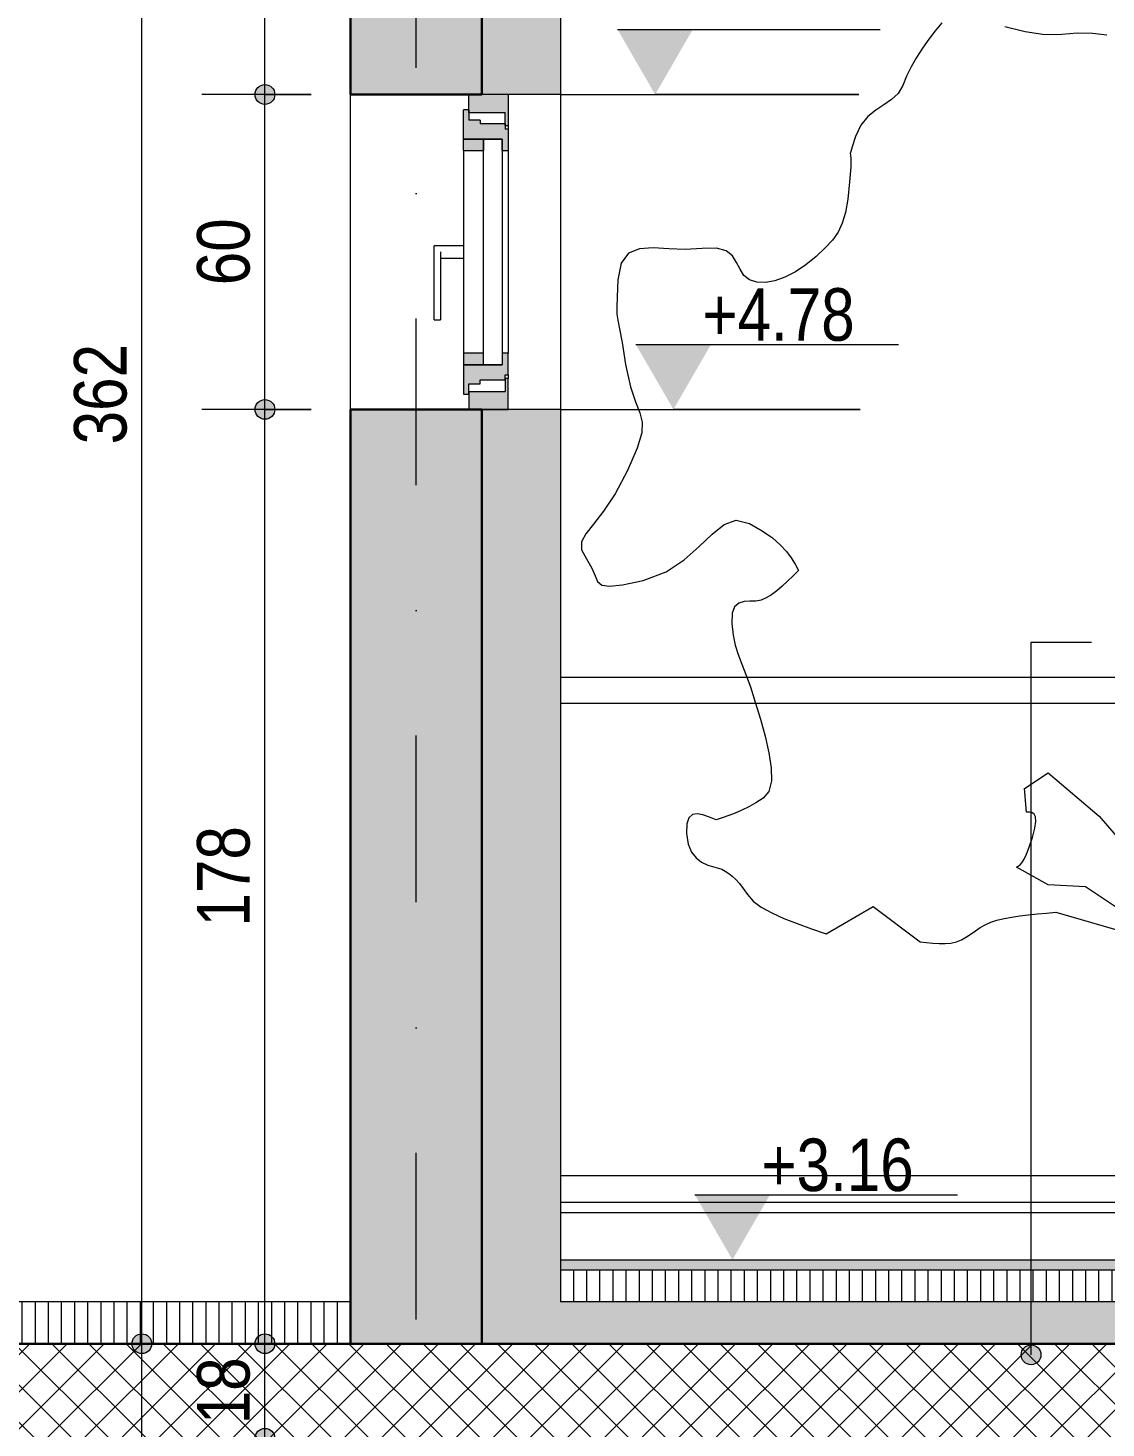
# Model space of a CAD drawing. Header units: centimetres. Extents: x -1882 to 51, y -197 to 807.
# Drawn here: x -1425.5 to -1220.3, y 283.9 to 550.7 of the extents above; entities that cross this region are included whole.
import ezdxf

# ---------------------------------------------------------------- set-up
doc = ezdxf.new("R2010")
doc.units = ezdxf.units.CM
doc.linetypes.add('Dash', pattern=[31.75, 15.875, -15.875])
doc.linetypes.add('Dash dot', pattern=[79.375, 31.75, -23.8125, 0, -23.8125])
for name, color, linetype, lineweight in [('A-ANNO-DIMS', 7, 'Continuous', 9), ('A-ANNO-DIMS-50', 7, 'Continuous', 9), ('A-ANNO-NOTE', 7, 'Continuous', 9), ('A-FLOR-FNSH', 7, 'Continuous', 9), ('A-FLOR-HRAL', 7, 'Continuous', 9), ('A-FLOR-LEVL', 7, 'Continuous', 9), ('A-FLOR-MCUT', 7, 'Continuous', 9), ('A-FLOR-PATT', 7, 'Continuous', 9), ('A-GLAZ', 7, 'Continuous', 5), ('A-WALL', 7, 'Continuous', 9), ('A-WALL-PATT', 7, 'Continuous', 9), ('G-ANNO-DIMS', 7, 'Continuous', 9), ('G-ANNO-TEXT', 7, 'Continuous', 9), ('L-PLNT', 7, 'Continuous', 15), ('S-GRID', 7, 'Continuous', 9)]:
    doc.layers.add(name, color=color, linetype=linetype, lineweight=lineweight)
doc.styles.add('Arial Narrow', font='ARIALN.TTF', dxfattribs={"height": 10})
doc.styles.add('Arial Narrow_3', font='ARIALN.TTF', dxfattribs={"height": 10})
doc.dimstyles.new('TEC_DIM', dxfattribs={"dimscale": 30.48, "dimtxt": 10.23431, "dimasz": 0.492126, "dimexe": 0.393701, "dimexo": 0.246063, "dimgap": 0, "dimtad": 1, "dimdec": 0, "dimzin": 0, "dimdsep": 46, "dimtxsty": 'Arial Narrow', "dimblk1": 'DOTSMALL', "dimblk2": 'DOTSMALL', "dimsah": 1, "dimcen": 0.09, "dimazin": 0, "dimtfac": 1, "dimtdec": 4, "dimtix": 1, "dimtmove": 0, "dimatfit": 3, "dimfxl": 0, "dimtvp": 1, "dimtolj": 1, "dimtzin": 0, "dimarcsym": 0})
doc.dimstyles.new('TEC_DIM_1', dxfattribs={"dimscale": 30.48, "dimtxt": 10.23431, "dimasz": 0.492126, "dimexe": 0.393701, "dimexo": 0.246063, "dimgap": 0, "dimtad": 1, "dimdec": 0, "dimzin": 0, "dimdsep": 46, "dimtxsty": 'Arial Narrow_3', "dimblk1": 'DOTSMALL', "dimblk2": 'DOTSMALL', "dimsah": 1, "dimcen": 0.09, "dimazin": 0, "dimtfac": 1, "dimtdec": 4, "dimtix": 1, "dimtmove": 0, "dimatfit": 3, "dimfxl": 0, "dimtvp": 1, "dimtolj": 1, "dimtzin": 0, "dimarcsym": 0})

# ---------------------------------------------------------------- blocks, each defined once
blk = doc.blocks.new('Railing - Railing-1761419-5-5')
at = {"layer": 'A-FLOR-HRAL'}
for p, q in [((-1324.14, 427), (-1288.69, 427)), ((-1287, 422), (-1324.14, 422)), ((-1201.01, 332), (-1324.14, 332))]:
    blk.add_line(p, q, dxfattribs=at)
at = {"layer": 'A-FLOR-HRAL', "color": 253, "true_color": 0x999999}
for p, q in [((-1288.69, 427), (-1216.5, 427)), ((-1213.87, 422), (-1287, 422))]:
    blk.add_line(p, q, dxfattribs=at)
blk = doc.blocks.new('Planting_RPC_Tree_Deciduous - Blue_Berry_Elder-4_5_Meters-1824323-5-5')
at = {"layer": 'L-PLNT', "color": 253, "true_color": 0xaaaaaa}
for p, q in [((-1252.81, 550.16), (-1254.06, 548.54)), ((-1251.53, 551.67), (-1252.81, 550.16)), ((-1235.66, 549.97), (-1239.58, 550.9)), ((-1231.94, 549.37), (-1235.66, 549.97)), ((-1225.78, 549.7), (-1228.71, 549.43)), ((-1222.88, 549.62), (-1225.78, 549.7)), ((-1220.14, 549.31), (-1222.88, 549.62)), ((-1255.26, 546.84), (-1256.38, 545.08)), ((-1254.06, 548.54), (-1255.26, 546.84)), ((-1228.71, 549.43), (-1231.94, 549.37)), ((-1256.38, 545.08), (-1257.4, 543.28)), ((-1258.28, 541.48), (-1259.01, 539.7)), ((-1257.4, 543.28), (-1258.28, 541.48)), ((-1259.01, 539.7), (-1259.88, 538.18)), ((-1261.12, 537.02), (-1262.59, 536.03)), ((-1259.88, 538.18), (-1261.12, 537.02)), ((-1265.65, 533.8), (-1266.98, 532.18)), ((-1264.14, 535.02), (-1265.65, 533.8)), ((-1262.59, 536.03), (-1264.14, 535.02)), ((-1266.98, 532.18), (-1267.99, 529.97)), ((-1267.99, 529.97), (-1268.6, 528.06)), ((-1268.9, 527.16), (-1268.98, 526.78)), ((-1268.98, 526.78), (-1268.95, 526.48)), ((-1268.95, 526.48), (-1268.89, 525.79)), ((-1268.89, 525.79), (-1268.91, 524.24)), ((-1268.6, 528.06), (-1268.9, 527.16)), ((-1268.91, 524.24), (-1269.11, 521.37)), ((-1269.11, 521.37), (-1269.47, 518.09)), ((-1269.47, 518.09), (-1269.92, 515.51)), ((-1269.92, 515.51), (-1270.52, 513.46)), ((-1270.52, 513.46), (-1271.32, 511.77)), ((-1272.38, 510.27), (-1273.75, 508.79)), ((-1271.32, 511.77), (-1272.38, 510.27)), ((-1311.21, 507.75), (-1312.64, 505.88)), ((-1309.12, 508.59), (-1311.21, 507.75)), ((-1306.52, 508.77), (-1309.12, 508.59)), ((-1303.56, 508.61), (-1306.52, 508.77)), ((-1300.4, 508.46), (-1303.56, 508.61)), ((-1297.17, 508.65), (-1300.4, 508.46)), ((-1294.47, 508.75), (-1297.17, 508.65)), ((-1292.64, 508.22), (-1294.47, 508.75)), ((-1291.44, 507.24), (-1292.64, 508.22)), ((-1290.63, 506), (-1291.44, 507.24)), ((-1275.47, 507.16), (-1277.43, 505.53)), ((-1273.75, 508.79), (-1275.47, 507.16)), ((-1312.64, 505.88), (-1313.25, 502.67)), ((-1289.97, 504.7), (-1290.63, 506)), ((-1289.24, 503.53), (-1289.97, 504.7)), ((-1279.43, 504.2), (-1281.42, 503.19)), ((-1277.43, 505.53), (-1279.43, 504.2)), ((-1313.25, 502.67), (-1313.39, 499.46)), ((-1288.19, 502.67), (-1289.24, 503.53)), ((-1286.78, 502.23), (-1288.19, 502.67)), ((-1285.15, 502.18), (-1286.78, 502.23)), ((-1283.34, 502.51), (-1285.15, 502.18)), ((-1281.42, 503.19), (-1283.34, 502.51)), ((-1313.39, 499.46), (-1313.45, 497.48)), ((-1313.45, 497.48), (-1313.41, 496.18)), ((-1313.41, 496.18), (-1313.25, 494.99)), ((-1313.25, 494.99), (-1312.94, 493.37)), ((-1312.94, 493.37), (-1312.45, 490.75)), ((-1312.45, 490.75), (-1311.76, 486.58)), ((-1311.76, 486.58), (-1310.85, 482.32)), ((-1310.85, 482.32), (-1309.88, 479.43)), ((-1309.88, 479.43), (-1309.06, 477.37)), ((-1309.06, 477.37), (-1308.59, 475.59)), ((-1308.59, 475.59), (-1308.68, 473.53)), ((-1308.68, 473.53), (-1309.54, 470.64)), ((-1309.54, 470.64), (-1311.38, 466.38)), ((-1311.38, 466.38), (-1313.76, 461.91)), ((-1313.76, 461.91), (-1315.98, 458.59)), ((-1317.89, 456.14), (-1319.33, 454.29)), ((-1315.98, 458.59), (-1317.89, 456.14)), ((-1293.01, 456.06), (-1290.72, 456.88)), ((-1290.72, 456.88), (-1288.19, 456.28)), ((-1288.19, 456.28), (-1285.75, 454.87)), ((-1319.33, 454.29), (-1320.14, 452.75)), ((-1297.73, 451.86), (-1295.28, 454.25)), ((-1295.28, 454.25), (-1293.01, 456.06)), ((-1285.75, 454.87), (-1283.82, 453.52)), ((-1283.82, 453.52), (-1282.31, 452.22)), ((-1320.14, 452.75), (-1320.16, 451.26)), ((-1320.16, 451.26), (-1319.24, 449.55)), ((-1300.59, 449.32), (-1297.73, 451.86)), ((-1282.31, 452.22), (-1281.15, 450.95)), ((-1281.15, 450.95), (-1280.24, 449.72)), ((-1319.24, 449.55), (-1318.17, 447.77)), ((-1304.07, 447.03), (-1300.59, 449.32)), ((-1280.24, 449.72), (-1279.49, 448.51)), ((-1279.49, 448.51), (-1278.84, 447.3)), ((-1318.17, 447.77), (-1317.58, 446.31)), ((-1317.58, 446.31), (-1317.09, 445.22)), ((-1312.35, 444.6), (-1308.39, 445.43)), ((-1308.39, 445.43), (-1304.07, 447.03)), ((-1279.88, 446.27), (-1280.92, 445.26)), ((-1278.84, 447.3), (-1279.88, 446.27)), ((-1317.09, 445.22), (-1316.31, 444.54)), ((-1316.31, 444.54), (-1314.86, 444.32)), ((-1314.86, 444.32), (-1312.35, 444.6)), ((-1282.97, 443.45), (-1283.98, 442.71)), ((-1281.95, 444.31), (-1282.97, 443.45)), ((-1280.92, 445.26), (-1281.95, 444.31)), ((-1291, 440.42), (-1291.48, 439.18)), ((-1290.21, 441.09), (-1291, 440.42)), ((-1289.22, 441.38), (-1290.21, 441.09)), ((-1288.11, 441.46), (-1289.22, 441.38)), ((-1286.98, 441.5), (-1288.11, 441.46)), ((-1285.95, 441.69), (-1286.98, 441.5)), ((-1284.97, 442.11), (-1285.95, 441.69)), ((-1283.98, 442.71), (-1284.97, 442.11)), ((-1291.48, 439.18), (-1291.56, 437.2)), ((-1291.56, 437.2), (-1291.31, 435)), ((-1291.31, 435), (-1290.9, 433.09)), ((-1290.9, 433.09), (-1290.34, 431.31)), ((-1290.34, 431.31), (-1289.66, 429.5)), ((-1289.66, 429.5), (-1288.88, 427.5)), ((-1288.88, 427.5), (-1288, 425.13)), ((-1288, 425.13), (-1287.07, 422.24)), ((-1287.07, 422.24), (-1286.1, 418.99)), ((-1286.1, 418.99), (-1285.2, 415.73)), ((-1285.2, 415.73), (-1284.48, 412.59)), ((-1284.48, 412.59), (-1284.04, 409.71)), ((-1284.04, 409.71), (-1284, 407.22)), ((-1235.82, 405.78), (-1231.33, 408.77)), ((-1231.33, 408.77), (-1221.61, 400.54)), ((-1284, 407.22), (-1284.48, 405.24)), ((-1235.45, 401.29), (-1235.82, 405.78)), ((-1286.98, 403.02), (-1288.33, 402.28)), ((-1285.57, 403.91), (-1286.98, 403.02)), ((-1284.48, 405.24), (-1285.57, 403.91)), ((-1299.74, 400.21), (-1300.13, 399.04)), ((-1299.05, 400.82), (-1299.74, 400.21)), ((-1298.13, 400.96), (-1299.05, 400.82)), ((-1297.04, 400.76), (-1298.13, 400.96)), ((-1295.82, 400.34), (-1297.04, 400.76)), ((-1294.55, 399.79), (-1295.82, 400.34)), ((-1293.35, 400.2), (-1294.55, 399.79)), ((-1292.13, 400.63), (-1293.35, 400.2)), ((-1290.9, 401.1), (-1292.13, 400.63)), ((-1289.64, 401.64), (-1290.9, 401.1)), ((-1288.33, 402.28), (-1289.64, 401.64)), ((-1234.89, 401.28), (-1235.45, 401.29)), ((-1234.39, 401.18), (-1234.89, 401.28)), ((-1233.98, 400.91), (-1234.39, 401.18)), ((-1233.73, 400.38), (-1233.98, 400.91)), ((-1233.66, 399.52), (-1233.73, 400.38)), ((-1221.61, 400.54), (-1214.87, 392.69)), ((-1300.13, 399.04), (-1300.16, 397.18)), ((-1234.32, 396.43), (-1233.85, 398.23)), ((-1233.85, 398.23), (-1233.66, 399.52)), ((-1300.16, 397.18), (-1299.84, 395.19)), ((-1299.84, 395.19), (-1299.22, 393.68)), ((-1234.92, 394.61), (-1234.32, 396.43)), ((-1299.22, 393.68), (-1298.36, 392.56)), ((-1298.36, 392.56), (-1297.3, 391.76)), ((-1236.3, 391.65), (-1235.89, 392.3)), ((-1235.89, 392.3), (-1235.44, 393.25)), ((-1235.44, 393.25), (-1234.92, 394.61)), ((-1297.3, 391.76), (-1296.09, 391.19)), ((-1296.09, 391.19), (-1294.78, 390.78)), ((-1294.78, 390.78), (-1293.43, 390.44)), ((-1293.43, 390.44), (-1292.79, 390.04)), ((-1292.79, 390.04), (-1292.14, 389.59)), ((-1292.14, 389.59), (-1291.48, 389.08)), ((-1237.32, 390.82), (-1236.99, 390.99)), ((-1231.33, 387.45), (-1237.32, 390.82)), ((-1236.99, 390.99), (-1236.66, 391.24)), ((-1236.66, 391.24), (-1236.3, 391.65)), ((-1291.48, 389.08), (-1290.79, 388.46)), ((-1290.79, 388.46), (-1290.09, 387.69)), ((-1290.09, 387.69), (-1289.35, 386.74)), ((-1224.22, 387.08), (-1231.33, 387.45)), ((-1215.25, 381.09), (-1224.22, 387.08)), ((-1289.35, 386.74), (-1288.57, 385.58)), ((-1288.57, 385.58), (-1287.49, 384.34)), ((-1287.49, 384.34), (-1285.93, 383.18)), ((-1285.93, 383.18), (-1283.95, 382.08)), ((-1283.95, 382.08), (-1281.65, 381.04)), ((-1273.6, 378.1), (-1264.62, 383.33)), ((-1264.62, 383.33), (-1255.65, 376.6)), ((-1238.24, 381.27), (-1236.68, 381.5)), ((-1236.68, 381.5), (-1235.04, 381.7)), ((-1235.04, 381.7), (-1233.34, 381.88)), ((-1233.34, 381.88), (-1231.6, 382.05)), ((-1231.6, 382.05), (-1229.83, 382.21)), ((-1229.83, 382.21), (-1218.24, 378.85)), ((-1281.65, 381.04), (-1279.1, 380.04)), ((-1279.1, 380.04), (-1276.39, 379.06)), ((-1276.39, 379.06), (-1273.6, 378.1)), ((-1245.14, 378.68), (-1244.26, 379.28)), ((-1244.26, 379.28), (-1243.31, 379.84)), ((-1243.31, 379.84), (-1242.25, 380.33)), ((-1242.25, 380.33), (-1241.06, 380.72)), ((-1241.06, 380.72), (-1239.71, 381.01)), ((-1239.71, 381.01), (-1238.24, 381.27)), ((-1255.65, 376.6), (-1254.45, 376.45)), ((-1254.45, 376.45), (-1253.25, 376.32)), ((-1253.25, 376.32), (-1252.08, 376.24)), ((-1252.08, 376.24), (-1250.94, 376.24)), ((-1250.94, 376.24), (-1249.84, 376.34)), ((-1249.84, 376.34), (-1248.79, 376.58)), ((-1248.79, 376.58), (-1247.79, 376.98)), ((-1247.79, 376.98), (-1246.87, 377.5)), ((-1246.87, 377.5), (-1246, 378.08)), ((-1246, 378.08), (-1245.14, 378.68))]:
    blk.add_line(p, q, dxfattribs=at)
blk = doc.blocks.new('SINGLE - OK - 50x80-2494457-5-5')
at = {"layer": 'A-GLAZ', "true_color": 0xc0c0c0}
h = blk.add_hatch(color=9, dxfattribs=at)
h.paths.add_polyline_path([(-1341.64, 478), (-1334.14, 478), (-1334.14, 483.9), (-1334.69, 483.9), (-1334.69, 481.4), (-1341.64, 481.4)])
h.paths.add_polyline_path([(-1334.14, 532.1), (-1334.14, 538), (-1341.64, 538), (-1341.64, 534.6), (-1334.69, 534.6), (-1334.69, 532.1)])
h = blk.add_hatch(color=9, dxfattribs=at)
h.paths.add_polyline_path([(-1342.64, 480.9), (-1341.64, 480.9), (-1341.64, 482.9), (-1339.46, 482.9), (-1339.46, 483.62), (-1334.69, 483.62), (-1334.69, 484.6), (-1334.14, 484.6), (-1334.14, 488.7), (-1335.24, 488.7), (-1335.24, 486.5), (-1342.64, 486.5)])
h.paths.add_polyline_path([(-1335.24, 527.3), (-1334.14, 527.3), (-1334.14, 531.4), (-1334.69, 531.4), (-1334.69, 532.38), (-1339.46, 532.38), (-1339.46, 533.1), (-1341.64, 533.1), (-1341.64, 535.1), (-1342.64, 535.1), (-1342.64, 529.5), (-1335.24, 529.5)])
h = blk.add_hatch(color=9, dxfattribs=at)
h.paths.add_polyline_path([(-1342.64, 486.5), (-1338.84, 486.5), (-1338.84, 488.7), (-1342.64, 488.7)])
h.paths.add_polyline_path([(-1342.64, 527.3), (-1338.84, 527.3), (-1338.84, 529.5), (-1342.64, 529.5)])
at = {"layer": 'A-GLAZ'}
for p, q in [((-1341.64, 534.6), (-1341.64, 538)), ((-1334.14, 538), (-1341.64, 538)), ((-1334.14, 538), (-1334.14, 532.1)), ((-1342.64, 529.5), (-1342.64, 535.1)), ((-1341.64, 535.1), (-1342.64, 535.1)), ((-1341.64, 535.1), (-1341.64, 533.1)), ((-1341.64, 534.6), (-1334.69, 534.6)), ((-1334.69, 532.1), (-1334.69, 534.6)), ((-1339.46, 533.1), (-1341.64, 533.1)), ((-1339.46, 533.1), (-1339.46, 532.38)), ((-1334.69, 532.38), (-1339.46, 532.38)), ((-1334.69, 532.38), (-1334.69, 531.4)), ((-1334.69, 532.1), (-1334.14, 532.1)), ((-1334.14, 531.4), (-1334.69, 531.4)), ((-1334.14, 532.1), (-1334.14, 531.4)), ((-1334.14, 531.4), (-1334.14, 527.3)), ((-1342.64, 527.3), (-1342.64, 529.5)), ((-1338.84, 529.5), (-1342.64, 529.5)), ((-1342.64, 529.5), (-1335.24, 529.5)), ((-1338.84, 486.5), (-1338.84, 529.5)), ((-1335.24, 529.5), (-1338.84, 529.5)), ((-1338.84, 529.5), (-1338.84, 527.3)), ((-1335.24, 529.5), (-1335.24, 486.5)), ((-1335.24, 527.3), (-1335.24, 529.5)), ((-1342.64, 527.3), (-1342.64, 488.7)), ((-1342.64, 527.3), (-1338.84, 527.3)), ((-1335.24, 527.3), (-1334.14, 527.3)), ((-1334.14, 527.3), (-1334.14, 488.7)), ((-1346.99, 509.2), (-1348.24, 509.2)), ((-1348.24, 508), (-1348.24, 509.2)), ((-1348.24, 495.83), (-1348.24, 508)), ((-1342.64, 509.2), (-1346.99, 509.2)), ((-1346.99, 508), (-1346.99, 495.83)), ((-1346.99, 506.8), (-1342.64, 506.8)), ((-1348.24, 495.04), (-1346.99, 495.04)), ((-1338.84, 488.7), (-1342.64, 488.7)), ((-1342.64, 488.7), (-1342.64, 486.5)), ((-1338.84, 486.5), (-1338.84, 488.7)), ((-1334.14, 488.7), (-1335.24, 488.7)), ((-1335.24, 488.7), (-1335.24, 486.5)), ((-1334.14, 484.6), (-1334.14, 488.7)), ((-1338.84, 486.5), (-1342.64, 486.5)), ((-1342.64, 486.5), (-1342.64, 480.9)), ((-1342.64, 486.5), (-1335.24, 486.5)), ((-1335.24, 486.5), (-1338.84, 486.5)), ((-1341.64, 480.9), (-1341.64, 482.9)), ((-1341.64, 482.9), (-1339.46, 482.9)), ((-1339.46, 482.9), (-1339.46, 483.62)), ((-1339.46, 483.62), (-1334.69, 483.62)), ((-1334.69, 483.62), (-1334.69, 484.6)), ((-1334.69, 484.6), (-1334.14, 484.6)), ((-1334.14, 483.9), (-1334.69, 483.9)), ((-1334.69, 483.9), (-1334.69, 481.4)), ((-1334.14, 484.6), (-1334.14, 483.9)), ((-1334.14, 478), (-1334.14, 483.9)), ((-1342.64, 480.9), (-1341.64, 480.9)), ((-1341.64, 481.4), (-1341.64, 478)), ((-1341.64, 481.4), (-1334.69, 481.4)), ((-1341.64, 478), (-1334.14, 478))]:
    blk.add_line(p, q, dxfattribs=at)
at = {"layer": 'A-GLAZ', "flags": 128}
for points in [[(-1348.24, 495.04), (-1348.24, 495.06), (-1348.24, 495.1), (-1348.24, 495.18), (-1348.24, 495.27), (-1348.24, 495.39), (-1348.24, 495.53), (-1348.24, 495.68), (-1348.24, 495.83)], [(-1346.99, 495.83), (-1346.99, 495.68), (-1346.99, 495.53), (-1346.99, 495.39), (-1346.99, 495.27), (-1346.99, 495.18), (-1346.99, 495.1), (-1346.99, 495.06), (-1346.99, 495.04)]]:
    blk.add_lwpolyline(points, dxfattribs=at)
blk = doc.blocks.new('Spot Elevations - ELEVATION_PROJECT-150941-5-5')
at = {"layer": 'A-ANNO-NOTE'}
blk.add_hatch(color=256, dxfattribs=at).paths.add_polyline_path([(-1179.05, 312.39), (-1164.73, 312.39), (-1171.89, 300)])
blk.add_line((-1179.05, 312.39), (-1129.05, 312.39), dxfattribs=at)
blk = doc.blocks.new('DIMBLOCK10-5-5')
at = {"layer": 'A-ANNO-DIMS-50', "transparency": 16777216}
h = blk.add_hatch(color=256, dxfattribs=at)
edge = h.paths.add_edge_path()
edge.add_arc((-1380.44, 300), 1.88, 0, 360)
h = blk.add_hatch(color=256, dxfattribs=at)
edge = h.paths.add_edge_path()
edge.add_arc((-1380.44, 282), 1.88, 0, 360)
for p, q in [((-1375.59, 300), (-1392.44, 300)), ((-1380.44, 282), (-1380.44, 300)), ((-1380.44, 300), (-1375.59, 300)), ((-1375.59, 282), (-1392.44, 282)), ((-1380.44, 282), (-1375.59, 282))]:
    blk.add_line(p, q, dxfattribs=at)
for centre in [(-1380.44, 300), (-1380.44, 282)]:
    blk.add_circle(centre, 1.88, dxfattribs=at)
at = {"layer": 'A-ANNO-DIMS-50', "color": 0, "transparency": 16777216, "insert": (-1393.36, 284.66), "char_height": 10, "width": 15.2053, "attachment_point": 1, "rotation": 90, "line_spacing_factor": 0.974696, "style": 'Arial Narrow'}
blk.add_mtext('18', dxfattribs=at)
blk = doc.blocks.new('_DotSmall')
at = {"color": 0, "linetype": 'ByBlock', "const_width": 0.5}
blk.add_lwpolyline([(-0.0625, 0, 1), (0.0625, 0, 1)], format="xyb", close=True, dxfattribs=at)
blk = doc.blocks.new('DIMBLOCK11-5-5')
at = {"layer": 'A-ANNO-DIMS-50', "transparency": 16777216}
h = blk.add_hatch(color=256, dxfattribs=at)
edge = h.paths.add_edge_path()
edge.add_arc((-1380.44, 478), 1.88, 0, 360)
h = blk.add_hatch(color=256, dxfattribs=at)
edge = h.paths.add_edge_path()
edge.add_arc((-1380.44, 300), 1.88, 0, 360)
for p, q in [((-1371.64, 478), (-1392.44, 478)), ((-1380.44, 300), (-1380.44, 478)), ((-1380.44, 478), (-1371.64, 478)), ((-1375.59, 300), (-1392.44, 300)), ((-1380.44, 300), (-1375.59, 300))]:
    blk.add_line(p, q, dxfattribs=at)
for centre in [(-1380.44, 478), (-1380.44, 300)]:
    blk.add_circle(centre, 1.88, dxfattribs=at)
at = {"layer": 'A-ANNO-DIMS-50', "color": 0, "transparency": 16777216, "insert": (-1393.36, 379.5), "char_height": 10, "width": 22.8079, "attachment_point": 1, "rotation": 90, "line_spacing_factor": 0.974696, "style": 'Arial Narrow'}
blk.add_mtext('178', dxfattribs=at)
blk = doc.blocks.new('DIMBLOCK12-5-5')
at = {"layer": 'A-ANNO-DIMS-50', "transparency": 16777216}
h = blk.add_hatch(color=256, dxfattribs=at)
edge = h.paths.add_edge_path()
edge.add_arc((-1380.44, 538), 1.88, 0, 360)
h = blk.add_hatch(color=256, dxfattribs=at)
edge = h.paths.add_edge_path()
edge.add_arc((-1380.44, 478), 1.88, 0, 360)
for p, q in [((-1371.64, 538), (-1392.44, 538)), ((-1380.44, 478), (-1380.44, 538)), ((-1380.44, 538), (-1371.64, 538)), ((-1371.64, 478), (-1392.44, 478)), ((-1380.44, 478), (-1371.64, 478))]:
    blk.add_line(p, q, dxfattribs=at)
for centre in [(-1380.44, 538), (-1380.44, 478)]:
    blk.add_circle(centre, 1.88, dxfattribs=at)
at = {"layer": 'A-ANNO-DIMS-50', "color": 0, "transparency": 16777216, "insert": (-1393.36, 501.66), "char_height": 10, "width": 15.2053, "attachment_point": 1, "rotation": 90, "line_spacing_factor": 0.974696, "style": 'Arial Narrow'}
blk.add_mtext('60', dxfattribs=at)
blk = doc.blocks.new('DIMBLOCK13-5-5')
at = {"layer": 'A-ANNO-DIMS-50', "transparency": 16777216}
h = blk.add_hatch(color=256, dxfattribs=at)
edge = h.paths.add_edge_path()
edge.add_arc((-1380.44, 637.46), 1.88, 0, 360)
h = blk.add_hatch(color=256, dxfattribs=at)
edge = h.paths.add_edge_path()
edge.add_arc((-1380.44, 538), 1.88, 0, 360)
for p, q in [((-1371.64, 637.46), (-1392.44, 637.46)), ((-1380.44, 538), (-1380.44, 637.46)), ((-1380.44, 637.46), (-1371.64, 637.46)), ((-1371.64, 538), (-1392.44, 538)), ((-1380.44, 538), (-1371.64, 538))]:
    blk.add_line(p, q, dxfattribs=at)
for centre in [(-1380.44, 637.46), (-1380.44, 538)]:
    blk.add_circle(centre, 1.88, dxfattribs=at)
at = {"layer": 'A-ANNO-DIMS-50', "color": 0, "transparency": 16777216, "insert": (-1393.36, 578.23), "char_height": 10, "width": 22.8079, "attachment_point": 1, "rotation": 90, "line_spacing_factor": 0.974696, "style": 'Arial Narrow_3'}
blk.add_mtext('\u200e100', dxfattribs=at)
blk = doc.blocks.new('DIMBLOCK15-5-5')
at = {"layer": 'A-ANNO-DIMS-50', "transparency": 16777216}
h = blk.add_hatch(color=256, dxfattribs=at)
edge = h.paths.add_edge_path()
edge.add_arc((-1403.87, 300), 1.88, 0, 360)
h = blk.add_hatch(color=256, dxfattribs=at)
edge = h.paths.add_edge_path()
edge.add_arc((-1403.87, 0), 1.87, 0, 360)
for p, q in [((-1399.02, 300), (-1415.87, 300)), ((-1403.87, 0), (-1403.87, 300)), ((-1403.87, 300), (-1399.02, 300)), ((-1399.02, 0), (-1415.87, 0)), ((-1403.87, 0), (-1399.02, 0))]:
    blk.add_line(p, q, dxfattribs=at)
for centre, radius in [((-1403.87, 300), 1.88), ((-1403.87, 0), 1.87)]:
    blk.add_circle(centre, radius, dxfattribs=at)
at = {"layer": 'A-ANNO-DIMS-50', "color": 0, "transparency": 16777216, "insert": (-1416.79, 140.5), "char_height": 10, "width": 22.8079, "attachment_point": 1, "rotation": 90, "line_spacing_factor": 0.974696, "style": 'Arial Narrow'}
blk.add_mtext('300', dxfattribs=at)
blk = doc.blocks.new('DIMBLOCK16-5-5')
at = {"layer": 'A-ANNO-DIMS-50', "transparency": 16777216}
h = blk.add_hatch(color=256, dxfattribs=at)
edge = h.paths.add_edge_path()
edge.add_arc((-1403.87, 661.71), 1.88, 0, 360)
h = blk.add_hatch(color=256, dxfattribs=at)
edge = h.paths.add_edge_path()
edge.add_arc((-1403.87, 300), 1.88, 0, 360)
for p, q in [((-1346.64, 661.71), (-1415.87, 661.71)), ((-1403.87, 300), (-1403.87, 661.71)), ((-1403.87, 661.71), (-1346.64, 661.71)), ((-1399.02, 300), (-1415.87, 300)), ((-1403.87, 300), (-1399.02, 300))]:
    blk.add_line(p, q, dxfattribs=at)
for centre in [(-1403.87, 661.71), (-1403.87, 300)]:
    blk.add_circle(centre, 1.88, dxfattribs=at)
at = {"layer": 'A-ANNO-DIMS-50', "color": 0, "transparency": 16777216, "insert": (-1416.79, 471.35), "char_height": 10, "width": 22.8079, "attachment_point": 1, "rotation": 90, "line_spacing_factor": 0.974696, "style": 'Arial Narrow'}
blk.add_mtext('362', dxfattribs=at)

msp = doc.modelspace()

# ---------------------------------------------------------------- hatches: boundary and pattern name
at = {"layer": 'A-FLOR-PATT', "lineweight": 5, "true_color": 0x787878}
msp.add_hatch(color=8, dxfattribs=at).paths.add_polyline_path([(-1324.14, 314), (-964.14, 314), (-964.14, 316), (-1324.14, 316)])
at = {"layer": 'A-FLOR-PATT', "true_color": 0xc0c0c0}
h = msp.add_hatch(dxfattribs=at)
h.set_pattern_fill('FP1_6', color=9, style=0, pattern_type=2)
h.set_pattern_definition([(270, (-1024.143, 316), (2.5, 2e-16), [])])
h.paths.add_polyline_path([(-964.14, 308), (-964.14, 314), (-1324.14, 314), (-1324.14, 308), (-1067.21, 308)])
at = {"layer": 'A-FLOR-PATT', "true_color": 0x787878}
h = msp.add_hatch(dxfattribs=at)
h.set_pattern_fill('FP1_5', color=8, style=0, pattern_type=2)
h.set_pattern_definition([(270, (-964.143, 308), (2.5, 2e-16), [])])
h.paths.add_polyline_path([(-1479.05, 300), (-1364.14, 300), (-1364.14, 308), (-1674.14, 308), (-1674.14, 300), (-1506.51, 300)])
h.paths.add_polyline_path([(-944.45, 300), (-944.14, 300), (-944.14, 308), (-944.45, 308)])
at = {"layer": 'A-FLOR-PATT', "lineweight": 5, "true_color": 0xffff80}
msp.add_hatch(color=51, dxfattribs=at).paths.add_polyline_path([(-944.14, 300), (-944.14, 308), (-1339.14, 308), (-1339.14, 300), (-957.38, 300)])
at = {"layer": 'A-FLOR-PATT'}
h = msp.add_hatch(dxfattribs=at)
h.set_pattern_fill('FP1_8', color=256, style=0, pattern_type=2)
h.set_pattern_definition([(45, (-1066.009, 333.896), (-3.535534, 3.535534), []), (135, (-1066.009, 333.896), (-3.535534, -3.535534), [])])
h.paths.add_polyline_path([(-1464.14, 282), (-944.14, 282), (-944.14, 300), (-1699.14, 300), (-1699.14, 282), (-1506.51, 282)])
at = {"layer": 'A-WALL-PATT', "lineweight": 5, "true_color": 0xffff80}
h = msp.add_hatch(color=51, dxfattribs=at)
h.paths.add_polyline_path([(-1324.14, 308), (-1324.14, 478), (-1339.14, 478), (-1339.14, 308)])
h.paths.add_polyline_path([(-1339.14, 538), (-1324.14, 538), (-1324.14, 665.17), (-1339.14, 661.71), (-1339.14, 577.12)])
at = {"layer": 'A-WALL-PATT', "lineweight": 5, "true_color": 0x808080}
h = msp.add_hatch(color=8, dxfattribs=at)
h.paths.add_polyline_path([(-1364.14, 300), (-1339.14, 300), (-1339.14, 478), (-1364.14, 478), (-1364.14, 308)])
h.paths.add_polyline_path([(-1364.14, 538), (-1339.14, 538), (-1339.14, 643.23), (-1364.14, 637.46), (-1364.14, 577.12)])
at = {"layer": 'G-ANNO-TEXT'}
h = msp.add_hatch(color=256, dxfattribs=at)
edge = h.paths.add_edge_path()
edge.add_arc((-1234.57, 297.89), 1.88, 0, 360)

# ---------------------------------------------------------------- linework, layer by layer
at = {"layer": 'A-FLOR-FNSH'}
for p, q in [((-1324.14, 316), (-1071.64, 316)), ((-1364.14, 308), (-1674.14, 308))]:
    msp.add_line(p, q, dxfattribs=at)
at = {"layer": 'A-FLOR-FNSH', "lineweight": 30}
for p, q in [((-1364.14, 300), (-1364.14, 308)), ((-1339.14, 308), (-1339.14, 300)), ((-1699.14, 300), (-944.14, 300))]:
    msp.add_line(p, q, dxfattribs=at)
at = {"layer": 'A-FLOR-LEVL', "linetype": 'Dash'}
msp.add_line((-1881.56, 300), (-17.46, 300), dxfattribs=at)
at = {"layer": 'A-FLOR-MCUT'}
for p, q in [((-1324.14, 316), (-1324.14, 308)), ((-964.14, 314), (-1324.14, 314)), ((-959.14, 308), (-1324.14, 308))]:
    msp.add_line(p, q, dxfattribs=at)
at = {"layer": 'A-WALL'}
for p, q in [((-1324.14, 665.17), (-1324.14, 316)), ((-1364.14, 478), (-1364.14, 538)), ((-1324.14, 538), (-1339.14, 538)), ((-1324.14, 478), (-1339.14, 478)), ((-1324.14, 327), (-964.14, 327)), ((-1324.14, 325), (-964.14, 325))]:
    msp.add_line(p, q, dxfattribs=at)
at = {"layer": 'A-WALL', "lineweight": 30}
for p, q in [((-1339.14, 643.23), (-1339.14, 538)), ((-1364.14, 637.46), (-1364.14, 538)), ((-1339.14, 538), (-1364.14, 538)), ((-1364.14, 308), (-1364.14, 478)), ((-1339.14, 478), (-1364.14, 478)), ((-1339.14, 308), (-1339.14, 478))]:
    msp.add_line(p, q, dxfattribs=at)
at = {"layer": 'G-ANNO-DIMS'}
for p, q in [((-1324.14, 538), (-1267.36, 538)), ((-1267.36, 538), (-1306.14, 538)), ((-1324.14, 478), (-1267.13, 478)), ((-1267.13, 478), (-1302.66, 478))]:
    msp.add_line(p, q, dxfattribs=at)
at = {"layer": 'G-ANNO-TEXT'}
for p, q in [((-1234.57, 433.65), (-1223.04, 433.65)), ((-1234.57, 297.89), (-1234.57, 433.65))]:
    msp.add_line(p, q, dxfattribs=at)
msp.add_circle((-1234.57, 297.89), 1.88, dxfattribs=at)
at = {"layer": 'S-GRID', "color": 1, "linetype": 'Dash dot', "lineweight": 18, "true_color": 0xff0000}
msp.add_line((-1351.64, -92.75), (-1351.64, 652.09), dxfattribs=at)

# ---------------------------------------------------------------- block references
at = {"layer": 'A-FLOR-HRAL'}
msp.add_blockref('Railing - Railing-1761419-5-5', (0, 0), dxfattribs=at)
at = {"layer": 'A-GLAZ'}
msp.add_blockref('SINGLE - OK - 50x80-2494457-5-5', (0, 0), dxfattribs=at)
at = {"layer": 'G-ANNO-DIMS'}
for p in [(-134.25, 238), (-130.77, 178), (-119.53, 16)]:
    msp.add_blockref('Spot Elevations - ELEVATION_PROJECT-150941-5-5', p, dxfattribs=at)
at = {"layer": 'L-PLNT', "color": 253, "true_color": 0xaaaaaa}
msp.add_blockref('Planting_RPC_Tree_Deciduous - Blue_Berry_Elder-4_5_Meters-1824323-5-5', (0, 0), dxfattribs=at)

# ---------------------------------------------------------------- texts
at = {"layer": 'G-ANNO-DIMS', "char_height": 10, "width": 34.7536, "attachment_point": 1, "line_spacing_factor": 0.974696, "style": 'Arial Narrow'}
for s, insert in [('+4.78', (-1297.14, 501.09)), ('+3.16', (-1285.9, 339.09))]:
    msp.add_mtext(s, dxfattribs=dict(at, insert=insert))

# ---------------------------------------------------------------- dimensions: what is measured, and where the dimension line sits
at = {"layer": 'A-ANNO-DIMS'}
for base, p1, p2, override, picture, middle in [((-1403.87, 661.71), (-1406.52, 300), (-1339.14, 661.71), {"dimpost": '<>', "dimfxl": 367.92673}, 'DIMBLOCK16-5-5', (-1408.97, 480.85)), ((-1380.44, 538), (-1364.14, 478), (-1364.14, 538), {"dimpost": '<>', "dimfxl": 60}, 'DIMBLOCK12-5-5', (-1385.54, 508)), ((-1380.44, 478), (-1383.09, 300), (-1364.14, 478), {"dimpost": '<>', "dimfxl": 179.005526}, 'DIMBLOCK11-5-5', (-1385.54, 389)), ((-1403.87, 300), (-1406.52, 0), (-1406.52, 300), {"dimpost": '<>', "dimfxl": 300}, 'DIMBLOCK15-5-5', (-1408.97, 150)), ((-1380.44, 300), (-1383.09, 282), (-1383.09, 300), {"dimpost": '<>', "dimfxl": 18}, 'DIMBLOCK10-5-5', (-1385.54, 291))]:
    dim = msp.add_linear_dim(base=base, p1=p1, p2=p2, angle=90, dimstyle='TEC_DIM', override=override, dxfattribs=at)
    dim.commit()
    dim.dimension.update_dxf_attribs({"geometry": picture, "text_midpoint": middle})
dim = msp.add_linear_dim(base=(-1380.44, 637.46), p1=(-1364.14, 538), p2=(-1364.14, 637.46), angle=90, text='\u200e100', dimstyle='TEC_DIM_1', override={"dimpost": '<>', "dimfxl": 99.459863}, dxfattribs=at)
dim.commit()
dim.dimension.update_dxf_attribs({"geometry": 'DIMBLOCK13-5-5', "text_midpoint": (-1386.4, 587.73)})

doc.saveas('drawing.dxf')
